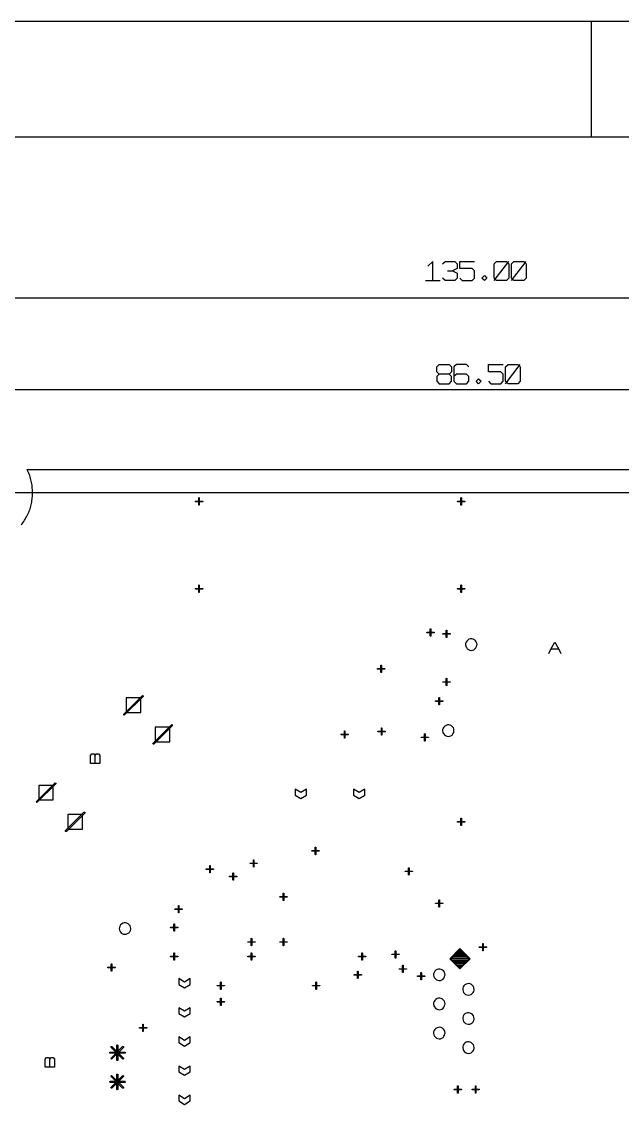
# Model space of a CAD drawing. Extents: x -658 to 530, y -320 to 521.
# Drawn here: x 92.8 to 241, y 253.7 to 520.8 of the extents above; entities that cross this region are included whole.
import ezdxf

# ---------------------------------------------------------------- set-up
doc = ezdxf.new("R2010")
doc.units = 0
doc.layers.add('1', color=1, linetype='CONTINUOUS')

msp = doc.modelspace()

# ---------------------------------------------------------------- linework, layer by layer
at = {"layer": '1'}
for p, q in [((530.35, 520.75), (-657.9, 520.75)), ((233.3, 520.75), (233.3, 492.48)), ((503.92, 492.25), (-631.5, 492.25)), ((194.2, 461.62), (193, 460.45)), ((194.2, 456.92), (194.2, 461.62)), ((196.62, 461.05), (197.25, 461.62)), ((197.25, 461.62), (199.67, 461.62)), ((200.27, 459.87), (199.05, 459.27)), ((199.67, 461.62), (200.27, 461.05)), ((200.27, 461.05), (200.27, 459.87)), ((200.87, 459.87), (200.87, 461.62)), ((200.87, 461.62), (204.52, 461.62)), ((203.9, 459.87), (200.87, 459.87)), ((204.52, 459.27), (203.9, 459.87)), ((209.37, 461.05), (209.97, 461.62)), ((209.37, 456.92), (213, 461.62)), ((209.37, 457.5), (209.37, 461.05)), ((209.97, 461.62), (212.4, 461.62)), ((212.4, 461.62), (213, 461.05)), ((213, 461.05), (213, 457.5)), ((213.6, 461.05), (214.22, 461.62)), ((213.6, 456.92), (217.25, 461.62)), ((213.6, 457.5), (213.6, 461.05)), ((214.22, 461.62), (216.65, 461.62)), ((216.65, 461.62), (217.25, 461.05)), ((217.25, 461.05), (217.25, 457.5)), ((192.4, 456.92), (196.02, 456.92)), ((197.25, 456.92), (196.62, 457.5)), ((199.67, 456.92), (197.25, 456.92)), ((197.85, 459.27), (199.05, 459.27)), ((199.05, 459.27), (200.27, 458.7)), ((200.27, 457.5), (199.67, 456.92)), ((200.27, 458.7), (200.27, 457.5)), ((200.87, 457.5), (201.47, 456.92)), ((201.47, 456.92), (203.9, 456.92)), ((203.9, 456.92), (204.52, 457.5)), ((204.52, 457.5), (204.52, 459.27)), ((206.32, 457.5), (206.95, 458.1)), ((206.95, 456.92), (206.32, 457.5)), ((206.95, 458.1), (207.55, 457.5)), ((207.55, 457.5), (206.95, 456.92)), ((209.97, 456.92), (209.37, 457.5)), ((212.4, 456.92), (209.97, 456.92)), ((213, 457.5), (212.4, 456.92)), ((214.22, 456.92), (213.6, 457.5)), ((216.65, 456.92), (214.22, 456.92)), ((217.25, 457.5), (216.65, 456.92)), ((14.15, 452.67), (396.1, 452.67)), ((195.22, 435.57), (195.82, 436.17)), ((195.22, 434.4), (195.22, 435.57)), ((195.82, 436.17), (198.25, 436.17)), ((198.25, 436.17), (198.85, 435.57)), ((198.85, 435.57), (198.85, 434.4)), ((200.07, 436.17), (199.45, 435.57)), ((199.45, 435.57), (199.45, 432.05)), ((202.5, 436.17), (200.07, 436.17)), ((203.1, 435.57), (202.5, 436.17)), ((207.95, 434.4), (207.95, 436.17)), ((207.95, 436.17), (211.57, 436.17)), ((212.2, 435.57), (212.8, 436.17)), ((212.2, 431.45), (215.82, 436.17)), ((212.2, 432.05), (212.2, 435.57)), ((212.8, 436.17), (215.22, 436.17)), ((215.22, 436.17), (215.82, 435.57)), ((215.82, 435.57), (215.82, 432.05)), ((195.82, 433.82), (195.22, 434.4)), ((195.82, 433.82), (195.22, 433.22)), ((195.22, 433.22), (195.22, 432.05)), ((198.25, 433.82), (195.82, 433.82)), ((198.85, 434.4), (198.25, 433.82)), ((198.85, 433.22), (198.25, 433.82)), ((198.85, 432.05), (198.85, 433.22)), ((200.07, 433.82), (199.45, 433.22)), ((202.5, 433.82), (200.07, 433.82)), ((203.1, 433.22), (202.5, 433.82)), ((203.1, 432.05), (203.1, 433.22)), ((204.92, 432.05), (205.52, 432.65)), ((205.52, 432.65), (206.12, 432.05)), ((210.97, 434.4), (207.95, 434.4)), ((211.57, 433.82), (210.97, 434.4)), ((211.57, 432.05), (211.57, 433.82)), ((82.75, 430.05), (327.47, 430.05)), ((195.22, 432.05), (195.82, 431.45)), ((195.82, 431.45), (198.25, 431.45)), ((198.25, 431.45), (198.85, 432.05)), ((199.45, 432.05), (200.07, 431.45)), ((200.07, 431.45), (202.5, 431.45)), ((202.5, 431.45), (203.1, 432.05)), ((205.52, 431.45), (204.92, 432.05)), ((206.12, 432.05), (205.52, 431.45)), ((207.95, 432.05), (208.55, 431.45)), ((208.55, 431.45), (210.97, 431.45)), ((210.97, 431.45), (211.57, 432.05)), ((212.8, 431.45), (212.2, 432.05)), ((215.22, 431.45), (212.8, 431.45)), ((215.82, 432.05), (215.22, 431.45)), ((94.25, 410.05), (94.15, 410.25)), ((94.15, 410.25), (316.07, 410.25)), ((94.4, 409.75), (94.25, 410.05)), ((94.52, 409.42), (94.4, 409.75)), ((94.65, 409.1), (94.52, 409.42)), ((94.77, 408.77), (94.65, 409.1)), ((94.87, 408.45), (94.77, 408.77)), ((95, 408.1), (94.87, 408.45)), ((95.07, 407.77), (95, 408.1)), ((95.17, 407.42), (95.07, 407.77)), ((95.22, 407.1), (95.17, 407.42)), ((95.3, 406.75), (95.22, 407.1)), ((95.35, 406.4), (95.3, 406.75)), ((95.4, 406.07), (95.35, 406.4)), ((95.42, 405.72), (95.4, 406.07)), ((324.65, 404.57), (36.77, 404.57)), ((95.37, 402.95), (95.42, 403.27)), ((95.45, 405.37), (95.42, 405.72)), ((95.42, 403.27), (95.45, 403.62)), ((95.47, 405.02), (95.45, 405.37)), ((95.45, 403.62), (95.47, 403.97)), ((95.47, 404.67), (95.47, 405.02)), ((95.47, 404.32), (95.47, 404.67)), ((95.47, 403.97), (95.47, 404.32)), ((136.48, 403.28), (136.5, 403.33)), ((136.48, 401.58), (136.48, 403.28)), ((136.5, 403.33), (136.55, 403.35)), ((136.55, 403.35), (136.6, 403.33)), ((136.6, 403.33), (136.6, 403.28)), ((136.6, 403.28), (136.6, 401.58)), ((201.15, 403.28), (201.18, 403.33)), ((201.15, 401.58), (201.15, 403.28)), ((201.18, 403.33), (201.23, 403.35)), ((201.23, 403.35), (201.28, 403.33)), ((201.28, 403.33), (201.28, 403.28)), ((201.28, 403.28), (201.28, 401.58)), ((94.85, 400.57), (94.95, 400.9)), ((94.95, 400.9), (95.05, 401.22)), ((95.05, 401.22), (95.12, 401.57)), ((95.12, 401.57), (95.2, 401.9)), ((95.2, 401.9), (95.27, 402.25)), ((95.27, 402.25), (95.32, 402.6)), ((95.32, 402.6), (95.37, 402.95)), ((135.63, 402.43), (135.65, 402.48)), ((135.65, 402.38), (135.63, 402.43)), ((135.65, 402.48), (135.7, 402.5)), ((135.7, 402.35), (135.65, 402.38)), ((135.7, 402.5), (137.4, 402.5)), ((137.4, 402.35), (135.7, 402.35)), ((136.5, 401.53), (136.48, 401.58)), ((136.55, 401.5), (136.5, 401.53)), ((136.6, 401.53), (136.55, 401.5)), ((136.6, 401.58), (136.6, 401.53)), ((137.4, 402.5), (137.45, 402.48)), ((137.45, 402.38), (137.4, 402.35)), ((137.45, 402.48), (137.45, 402.43)), ((137.45, 402.43), (137.45, 402.38)), ((200.3, 402.43), (200.33, 402.48)), ((200.33, 402.38), (200.3, 402.43)), ((200.33, 402.48), (200.38, 402.5)), ((200.38, 402.35), (200.33, 402.38)), ((200.38, 402.5), (202.08, 402.5)), ((202.08, 402.35), (200.38, 402.35)), ((201.18, 401.53), (201.15, 401.58)), ((201.23, 401.5), (201.18, 401.53)), ((201.28, 401.53), (201.23, 401.5)), ((201.28, 401.58), (201.28, 401.53)), ((202.08, 402.5), (202.13, 402.48)), ((202.13, 402.38), (202.08, 402.35)), ((202.13, 402.48), (202.13, 402.43)), ((202.13, 402.43), (202.13, 402.38)), ((93.5, 397.75), (93.67, 398.05)), ((93.67, 398.05), (93.85, 398.35)), ((93.85, 398.35), (94.02, 398.65)), ((94.02, 398.65), (94.17, 398.95)), ((94.17, 398.95), (94.32, 399.27)), ((94.32, 399.27), (94.47, 399.6)), ((94.47, 399.6), (94.6, 399.92)), ((94.6, 399.92), (94.72, 400.25)), ((94.72, 400.25), (94.85, 400.57)), ((92.67, 396.62), (92.9, 396.9)), ((92.9, 396.9), (93.1, 397.17)), ((93.1, 397.17), (93.3, 397.45)), ((93.3, 397.45), (93.5, 397.75)), ((135.63, 380.88), (135.65, 380.93)), ((135.65, 380.83), (135.63, 380.88)), ((135.65, 380.93), (135.7, 380.95)), ((135.7, 380.8), (135.65, 380.83)), ((135.7, 380.95), (137.4, 380.95)), ((137.4, 380.8), (135.7, 380.8)), ((136.48, 381.73), (136.5, 381.78)), ((136.48, 380.03), (136.48, 381.73)), ((136.5, 379.98), (136.48, 380.03)), ((136.5, 381.78), (136.55, 381.8)), ((136.55, 379.95), (136.5, 379.98)), ((136.55, 381.8), (136.6, 381.78)), ((136.6, 379.98), (136.55, 379.95)), ((136.6, 381.78), (136.6, 381.73)), ((136.6, 381.73), (136.6, 380.03)), ((136.6, 380.03), (136.6, 379.98)), ((137.4, 380.95), (137.45, 380.93)), ((137.45, 380.83), (137.4, 380.8)), ((137.45, 380.93), (137.45, 380.88)), ((137.45, 380.88), (137.45, 380.83)), ((200.3, 380.88), (200.33, 380.93)), ((200.33, 380.83), (200.3, 380.88)), ((200.33, 380.93), (200.38, 380.95)), ((200.38, 380.8), (200.33, 380.83)), ((200.38, 380.95), (202.08, 380.95)), ((202.08, 380.8), (200.38, 380.8)), ((201.15, 381.73), (201.18, 381.78)), ((201.15, 380.03), (201.15, 381.73)), ((201.18, 379.98), (201.15, 380.03)), ((201.18, 381.78), (201.23, 381.8)), ((201.23, 379.95), (201.18, 379.98)), ((201.23, 381.8), (201.28, 381.78)), ((201.28, 379.98), (201.23, 379.95)), ((201.28, 381.78), (201.28, 381.73)), ((201.28, 381.73), (201.28, 380.03)), ((201.28, 380.03), (201.28, 379.98)), ((202.08, 380.95), (202.13, 380.93)), ((202.13, 380.83), (202.08, 380.8)), ((202.13, 380.93), (202.13, 380.88)), ((202.13, 380.88), (202.13, 380.83)), ((192.75, 370.1), (192.78, 370.15)), ((192.78, 370.05), (192.75, 370.1)), ((192.78, 370.15), (192.83, 370.17)), ((192.83, 370.02), (192.78, 370.05)), ((192.83, 370.17), (194.53, 370.17)), ((194.53, 370.02), (192.83, 370.02)), ((193.6, 370.95), (193.63, 371)), ((193.6, 369.25), (193.6, 370.95)), ((193.63, 369.2), (193.6, 369.25)), ((193.63, 371), (193.68, 371)), ((193.68, 369.17), (193.63, 369.2)), ((193.68, 371), (193.73, 371)), ((193.73, 369.2), (193.68, 369.17)), ((193.73, 371), (193.75, 370.95)), ((193.75, 369.25), (193.73, 369.2)), ((193.75, 370.95), (193.75, 369.25)), ((194.53, 370.17), (194.58, 370.15)), ((194.58, 370.05), (194.53, 370.02)), ((194.58, 370.15), (194.6, 370.1)), ((194.6, 370.1), (194.58, 370.05)), ((196.7, 369.72), (196.73, 369.77)), ((196.73, 369.67), (196.7, 369.72)), ((196.73, 369.77), (196.78, 369.8)), ((196.78, 369.67), (196.73, 369.67)), ((196.78, 369.8), (198.48, 369.8)), ((198.48, 369.67), (196.78, 369.67)), ((197.55, 370.57), (197.58, 370.62)), ((197.55, 368.87), (197.55, 370.57)), ((197.58, 368.82), (197.55, 368.87)), ((197.58, 370.62), (197.63, 370.65)), ((197.63, 368.82), (197.58, 368.82)), ((197.63, 370.65), (197.68, 370.62)), ((197.68, 368.82), (197.63, 368.82)), ((197.68, 370.62), (197.7, 370.57)), ((197.7, 368.87), (197.68, 368.82)), ((197.7, 370.57), (197.7, 368.87)), ((198.48, 369.8), (198.53, 369.77)), ((198.53, 369.67), (198.48, 369.67)), ((198.53, 369.77), (198.55, 369.72)), ((198.55, 369.72), (198.53, 369.67)), ((202.33, 367.35), (202.3, 367)), ((202.3, 367), (202.35, 366.65)), ((202.43, 367.68), (202.33, 367.35)), ((202.35, 366.65), (202.5, 366.35)), ((202.6, 367.98), (202.43, 367.68)), ((202.5, 366.35), (202.73, 366.08)), ((202.85, 368.23), (202.6, 367.98)), ((202.73, 366.08), (203, 365.88)), ((203.15, 368.4), (202.85, 368.23)), ((203, 365.88), (203.33, 365.73)), ((203.48, 368.5), (203.15, 368.4)), ((203.83, 368.5), (203.48, 368.5)), ((204.18, 368.43), (203.83, 368.5)), ((204.48, 368.28), (204.18, 368.43)), ((204.35, 365.83), (204.63, 366.03)), ((204.75, 368.05), (204.48, 368.28)), ((204.63, 366.03), (204.88, 366.28)), ((204.95, 367.78), (204.75, 368.05)), ((204.88, 366.28), (205.03, 366.6)), ((205.08, 367.45), (204.95, 367.78)), ((205.03, 366.6), (205.1, 366.93)), ((205.13, 367.1), (205.08, 367.45)), ((205.1, 366.93), (205.13, 367.1)), ((222.88, 364.9), (223.35, 365.95)), ((223.35, 365.95), (224.33, 367.73)), ((225.3, 365.95), (223.35, 365.95)), ((224.33, 367.73), (225.3, 365.95)), ((225.3, 365.95), (225.78, 364.9)), ((203.33, 365.73), (203.68, 365.68)), ((203.68, 365.68), (204.03, 365.73)), ((204.03, 365.73), (204.35, 365.83)), ((180.53, 361.1), (180.55, 361.15)), ((180.55, 361.05), (180.53, 361.1)), ((180.55, 361.15), (180.6, 361.17)), ((180.6, 361.05), (180.55, 361.05)), ((180.6, 361.17), (182.3, 361.17)), ((182.3, 361.05), (180.6, 361.05)), ((181.38, 361.95), (181.4, 362)), ((181.38, 360.25), (181.38, 361.95)), ((181.4, 362), (181.45, 362.02)), ((181.45, 362.02), (181.5, 362)), ((181.5, 362), (181.53, 361.95)), ((181.53, 361.95), (181.53, 360.25)), ((182.3, 361.17), (182.35, 361.15)), ((182.35, 361.05), (182.3, 361.05)), ((182.35, 361.15), (182.38, 361.1)), ((182.38, 361.1), (182.35, 361.05)), ((181.4, 360.2), (181.38, 360.25)), ((181.45, 360.2), (181.4, 360.2)), ((181.5, 360.2), (181.45, 360.2)), ((181.53, 360.25), (181.5, 360.2)), ((196.7, 357.87), (196.73, 357.92)), ((196.73, 357.82), (196.7, 357.87)), ((196.73, 357.92), (196.78, 357.95)), ((196.78, 357.95), (198.48, 357.95)), ((197.55, 358.72), (197.58, 358.77)), ((197.55, 357.02), (197.55, 358.72)), ((197.58, 358.77), (197.63, 358.8)), ((197.63, 358.8), (197.68, 358.77)), ((197.68, 358.77), (197.7, 358.72)), ((197.7, 358.72), (197.7, 357.02)), ((198.48, 357.95), (198.53, 357.92)), ((198.53, 357.92), (198.55, 357.87)), ((198.55, 357.87), (198.53, 357.82)), ((196.78, 357.8), (196.73, 357.82)), ((198.48, 357.8), (196.78, 357.8)), ((197.58, 356.97), (197.55, 357.02)), ((197.63, 356.95), (197.58, 356.97)), ((197.68, 356.97), (197.63, 356.95)), ((197.7, 357.02), (197.68, 356.97)), ((198.53, 357.82), (198.48, 357.8)), ((118, 349.98), (122.53, 354.5)), ((122.73, 354.3), (118.2, 349.78)), ((122.18, 353.93), (118.58, 353.93)), ((118.58, 353.93), (118.58, 350.33)), ((122.18, 350.33), (122.18, 353.93)), ((122.53, 354.5), (122.63, 354.53)), ((122.63, 354.53), (122.73, 354.5)), ((122.73, 354.5), (122.78, 354.4)), ((122.78, 354.4), (122.73, 354.3)), ((194.9, 353.15), (194.93, 353.2)), ((194.93, 353.1), (194.9, 353.15)), ((194.93, 353.2), (194.98, 353.22)), ((194.98, 353.1), (194.93, 353.1)), ((194.98, 353.22), (196.68, 353.22)), ((196.68, 353.1), (194.98, 353.1)), ((195.75, 354), (195.78, 354.05)), ((195.75, 352.3), (195.75, 354)), ((195.78, 354.05), (195.83, 354.07)), ((195.83, 354.07), (195.88, 354.05)), ((195.88, 354.05), (195.9, 354)), ((195.9, 354), (195.9, 352.3)), ((196.68, 353.22), (196.73, 353.2)), ((196.73, 353.1), (196.68, 353.1)), ((196.73, 353.2), (196.75, 353.15)), ((196.75, 353.15), (196.73, 353.1)), ((117.98, 349.88), (118, 349.98)), ((118, 349.78), (117.98, 349.88)), ((118.58, 350.33), (122.18, 350.33)), ((195.78, 352.25), (195.75, 352.3)), ((195.83, 352.25), (195.78, 352.25)), ((195.88, 352.25), (195.83, 352.25)), ((195.9, 352.3), (195.88, 352.25)), ((118.1, 349.73), (118, 349.78)), ((118.2, 349.78), (118.1, 349.73)), ((125.2, 342.78), (129.73, 347.3)), ((129.73, 347.3), (129.83, 347.35)), ((129.83, 347.35), (129.93, 347.3)), ((129.93, 347.3), (129.95, 347.2)), ((129.95, 347.2), (129.93, 347.1)), ((197.5, 347.18), (197.2, 347)), ((197.83, 347.28), (197.5, 347.18)), ((198.18, 347.28), (197.83, 347.28)), ((198.53, 347.2), (198.18, 347.28)), ((198.83, 347.05), (198.53, 347.2)), ((129.93, 347.1), (125.4, 342.58)), ((129.35, 346.73), (125.75, 346.73)), ((125.75, 346.73), (125.75, 343.15)), ((129.35, 343.15), (129.35, 346.73)), ((171.55, 344.95), (171.58, 345)), ((171.58, 344.9), (171.55, 344.95)), ((171.58, 345), (171.63, 345)), ((171.63, 344.88), (171.58, 344.9)), ((171.63, 345), (173.33, 345)), ((173.33, 344.88), (171.63, 344.88)), ((172.4, 345.8), (172.43, 345.85)), ((172.4, 344.1), (172.4, 345.8)), ((172.43, 345.85), (172.48, 345.85)), ((172.48, 345.85), (172.53, 345.85)), ((172.53, 345.85), (172.55, 345.8)), ((172.55, 345.8), (172.55, 344.1)), ((173.33, 345), (173.38, 345)), ((173.38, 344.9), (173.33, 344.88)), ((173.38, 345), (173.4, 344.95)), ((173.4, 344.95), (173.38, 344.9)), ((180.68, 345.65), (180.7, 345.7)), ((180.7, 345.6), (180.68, 345.65)), ((180.7, 345.7), (180.75, 345.72)), ((180.75, 345.6), (180.7, 345.6)), ((180.75, 345.72), (182.45, 345.72)), ((182.45, 345.6), (180.75, 345.6)), ((181.53, 346.5), (181.55, 346.55)), ((181.53, 344.8), (181.53, 346.5)), ((181.55, 344.75), (181.53, 344.8)), ((181.55, 346.55), (181.6, 346.57)), ((181.6, 344.75), (181.55, 344.75)), ((181.6, 346.57), (181.65, 346.55)), ((181.65, 344.75), (181.6, 344.75)), ((181.65, 346.55), (181.68, 346.5)), ((181.68, 344.8), (181.65, 344.75)), ((181.68, 346.5), (181.68, 344.8)), ((182.45, 345.72), (182.5, 345.7)), ((182.5, 345.6), (182.45, 345.6)), ((182.5, 345.7), (182.53, 345.65)), ((182.53, 345.65), (182.5, 345.6)), ((192.15, 345.07), (192.18, 345.12)), ((192.15, 343.37), (192.15, 345.07)), ((192.18, 345.12), (192.23, 345.15)), ((192.23, 345.15), (192.28, 345.12)), ((192.28, 345.12), (192.3, 345.07)), ((192.3, 345.07), (192.3, 343.37)), ((196.65, 346.13), (196.63, 345.78)), ((196.63, 345.78), (196.7, 345.45)), ((196.75, 346.48), (196.65, 346.13)), ((196.7, 345.45), (196.85, 345.13)), ((196.95, 346.75), (196.75, 346.48)), ((196.85, 345.13), (197.08, 344.85)), ((197.2, 347), (196.95, 346.75)), ((197.08, 344.85), (197.35, 344.65)), ((197.35, 344.65), (197.68, 344.5)), ((197.68, 344.5), (198, 344.45)), ((198, 344.45), (198.35, 344.5)), ((198.35, 344.5), (198.68, 344.6)), ((198.68, 344.6), (198.98, 344.8)), ((199.1, 346.83), (198.83, 347.05)), ((198.98, 344.8), (199.2, 345.08)), ((199.3, 346.55), (199.1, 346.83)), ((199.2, 345.08), (199.38, 345.38)), ((199.43, 346.23), (199.3, 346.55)), ((199.38, 345.38), (199.45, 345.7)), ((199.45, 345.88), (199.43, 346.23)), ((199.45, 345.7), (199.45, 345.88)), ((125.15, 342.68), (125.2, 342.78)), ((125.2, 342.58), (125.15, 342.68)), ((125.3, 342.53), (125.2, 342.58)), ((125.4, 342.58), (125.3, 342.53)), ((125.75, 343.15), (129.35, 343.15)), ((172.43, 344.05), (172.4, 344.1)), ((172.48, 344.03), (172.43, 344.05)), ((172.53, 344.05), (172.48, 344.03)), ((172.55, 344.1), (172.53, 344.05)), ((191.33, 344.27), (191.38, 344.3)), ((191.33, 344.22), (191.33, 344.27)), ((191.33, 344.17), (191.33, 344.22)), ((191.38, 344.15), (191.33, 344.17)), ((191.38, 344.3), (193.08, 344.3)), ((193.08, 344.15), (191.38, 344.15)), ((192.18, 343.32), (192.15, 343.37)), ((192.23, 343.3), (192.18, 343.32)), ((192.28, 343.32), (192.23, 343.3)), ((192.3, 343.37), (192.28, 343.32)), ((193.08, 344.3), (193.13, 344.27)), ((193.13, 344.17), (193.08, 344.15)), ((193.13, 344.27), (193.15, 344.22)), ((193.15, 344.22), (193.13, 344.17)), ((109.8, 339.78), (110.08, 340.18)), ((109.8, 337.75), (109.8, 339.78)), ((110.08, 340.18), (110.63, 340.18)), ((110.63, 340.18), (110.93, 339.78)), ((110.93, 339.78), (111.2, 340.18)), ((110.93, 337.75), (110.93, 339.78)), ((111.2, 340.18), (111.78, 340.18)), ((111.78, 340.18), (112.05, 339.78)), ((112.05, 339.78), (112.05, 337.75)), ((112.05, 337.75), (109.8, 337.75)), ((96.45, 328.4), (100.98, 332.93)), ((101.18, 332.73), (96.65, 328.2)), ((100.6, 332.38), (97.03, 332.38)), ((97.03, 332.38), (97.03, 328.78)), ((100.6, 328.78), (100.6, 332.38)), ((100.98, 332.93), (101.08, 332.98)), ((101.08, 332.98), (101.18, 332.93)), ((101.18, 332.93), (101.23, 332.83)), ((101.23, 332.83), (101.18, 332.73)), ((161.7, 330.58), (160.28, 331.43)), ((160.28, 331.43), (160.28, 330)), ((163.1, 331.43), (161.7, 330.58)), ((163.1, 330), (163.1, 331.43)), ((176.08, 330.58), (174.65, 331.43)), ((174.65, 331.43), (174.65, 330)), ((177.48, 331.43), (176.08, 330.58)), ((177.48, 330), (177.48, 331.43)), ((97.03, 328.78), (100.6, 328.78)), ((160.28, 330), (161.7, 329.15)), ((161.7, 329.15), (163.1, 330)), ((174.65, 330), (176.08, 329.15)), ((176.08, 329.15), (177.48, 330)), ((96.4, 328.3), (96.45, 328.4)), ((96.45, 328.2), (96.4, 328.3)), ((96.55, 328.18), (96.45, 328.2)), ((96.65, 328.2), (96.55, 328.18)), ((103.63, 321.23), (108.15, 325.75)), ((108.35, 325.55), (103.83, 321.03)), ((107.8, 325.18), (104.2, 325.18)), ((104.2, 325.18), (104.2, 321.58)), ((107.8, 321.58), (107.8, 325.18)), ((108.15, 325.75), (108.25, 325.78)), ((108.25, 325.78), (108.35, 325.75)), ((108.35, 325.75), (108.4, 325.65)), ((108.4, 325.65), (108.35, 325.55)), ((200.3, 323.38), (200.33, 323.43)), ((200.33, 323.33), (200.3, 323.38)), ((200.33, 323.43), (200.38, 323.45)), ((200.38, 323.3), (200.33, 323.33)), ((200.38, 323.45), (202.08, 323.45)), ((202.08, 323.3), (200.38, 323.3)), ((201.15, 324.23), (201.18, 324.28)), ((201.15, 322.53), (201.15, 324.23)), ((201.18, 324.28), (201.23, 324.3)), ((201.23, 324.3), (201.28, 324.28)), ((201.28, 324.28), (201.28, 324.23)), ((201.28, 324.23), (201.28, 322.53)), ((202.08, 323.45), (202.13, 323.43)), ((202.13, 323.33), (202.08, 323.3)), ((202.13, 323.43), (202.13, 323.38)), ((202.13, 323.38), (202.13, 323.33)), ((103.6, 321.13), (103.63, 321.23)), ((103.63, 321.03), (103.6, 321.13)), ((103.73, 320.98), (103.63, 321.03)), ((103.83, 321.03), (103.73, 320.98)), ((104.2, 321.58), (107.8, 321.58)), ((201.18, 322.48), (201.15, 322.53)), ((201.23, 322.45), (201.18, 322.48)), ((201.28, 322.48), (201.23, 322.45)), ((201.28, 322.53), (201.28, 322.48)), ((164.38, 316.25), (164.43, 316.28)), ((164.38, 316.2), (164.38, 316.25)), ((164.38, 316.15), (164.38, 316.2)), ((164.43, 316.13), (164.38, 316.15)), ((164.43, 316.28), (166.13, 316.28)), ((166.13, 316.13), (164.43, 316.13)), ((165.23, 317.1), (165.28, 317.13)), ((165.23, 317.05), (165.23, 317.1)), ((165.23, 315.35), (165.23, 317.05)), ((165.23, 315.3), (165.23, 315.35)), ((165.28, 315.28), (165.23, 315.3)), ((165.28, 317.13), (165.33, 317.1)), ((165.33, 315.3), (165.28, 315.28)), ((165.33, 317.1), (165.35, 317.05)), ((165.35, 315.35), (165.33, 315.3)), ((165.35, 317.05), (165.35, 315.35)), ((166.13, 316.28), (166.18, 316.25)), ((166.18, 316.15), (166.13, 316.13)), ((166.18, 316.25), (166.2, 316.2)), ((166.2, 316.2), (166.18, 316.15)), ((139.18, 312.6), (139.23, 312.63)), ((139.18, 312.55), (139.18, 312.6)), ((139.18, 310.85), (139.18, 312.55)), ((139.23, 312.63), (139.28, 312.6)), ((139.28, 312.6), (139.3, 312.55)), ((139.3, 312.55), (139.3, 310.85)), ((149.1, 313.15), (149.13, 313.2)), ((149.13, 313.1), (149.1, 313.15)), ((149.13, 313.2), (149.18, 313.2)), ((149.18, 313.08), (149.13, 313.1)), ((149.18, 313.2), (150.85, 313.2)), ((150.85, 313.08), (149.18, 313.08)), ((149.95, 314), (149.98, 314.05)), ((149.95, 312.3), (149.95, 314)), ((149.98, 314.05), (150.03, 314.05)), ((150.03, 314.05), (150.08, 314.05)), ((150.08, 314.05), (150.08, 314)), ((150.08, 314), (150.08, 312.3)), ((150.85, 313.2), (150.9, 313.2)), ((150.9, 313.1), (150.85, 313.08)), ((150.9, 313.2), (150.93, 313.15)), ((150.93, 313.15), (150.9, 313.1)), ((138.33, 311.75), (138.38, 311.78)), ((138.33, 311.7), (138.33, 311.75)), ((138.33, 311.65), (138.33, 311.7)), ((138.38, 311.63), (138.33, 311.65)), ((138.38, 311.78), (140.08, 311.78)), ((140.08, 311.63), (138.38, 311.63)), ((139.18, 310.8), (139.18, 310.85)), ((139.23, 310.78), (139.18, 310.8)), ((139.28, 310.8), (139.23, 310.78)), ((139.3, 310.85), (139.28, 310.8)), ((140.08, 311.78), (140.13, 311.75)), ((140.13, 311.65), (140.08, 311.63)), ((140.13, 311.75), (140.15, 311.7)), ((140.15, 311.7), (140.13, 311.65)), ((144.08, 309.95), (144.13, 309.98)), ((144.08, 309.9), (144.08, 309.95)), ((144.08, 309.85), (144.08, 309.9)), ((144.13, 309.83), (144.08, 309.85)), ((144.13, 309.98), (145.83, 309.98)), ((145.83, 309.83), (144.13, 309.83)), ((144.9, 310.75), (144.93, 310.8)), ((144.9, 309.05), (144.9, 310.75)), ((144.93, 310.8), (144.98, 310.83)), ((144.98, 310.83), (145.03, 310.8)), ((145.03, 310.8), (145.05, 310.75)), ((145.05, 310.75), (145.05, 309.05)), ((145.83, 309.98), (145.88, 309.95)), ((145.88, 309.85), (145.83, 309.83)), ((145.88, 309.95), (145.9, 309.9)), ((145.9, 309.9), (145.88, 309.85)), ((149.98, 312.25), (149.95, 312.3)), ((150.03, 312.23), (149.98, 312.25)), ((150.08, 312.25), (150.03, 312.23)), ((150.08, 312.3), (150.08, 312.25)), ((187.38, 311.17), (187.4, 311.22)), ((187.4, 311.12), (187.38, 311.17)), ((187.4, 311.22), (187.45, 311.22)), ((187.45, 311.1), (187.4, 311.12)), ((187.45, 311.22), (189.15, 311.22)), ((189.15, 311.1), (187.45, 311.1)), ((188.23, 312.02), (188.25, 312.07)), ((188.23, 310.32), (188.23, 312.02)), ((188.25, 310.27), (188.23, 310.32)), ((188.25, 312.07), (188.3, 312.07)), ((188.3, 310.25), (188.25, 310.27)), ((188.3, 312.07), (188.35, 312.07)), ((188.35, 310.27), (188.3, 310.25)), ((188.35, 312.07), (188.38, 312.02)), ((188.38, 310.32), (188.35, 310.27)), ((188.38, 312.02), (188.38, 310.32)), ((189.15, 311.22), (189.2, 311.22)), ((189.2, 311.12), (189.15, 311.1)), ((189.2, 311.22), (189.23, 311.17)), ((189.23, 311.17), (189.2, 311.12)), ((144.93, 309), (144.9, 309.05)), ((144.98, 309), (144.93, 309)), ((145.03, 309), (144.98, 309)), ((145.05, 309.05), (145.03, 309)), ((156.45, 304.87), (156.48, 304.92)), ((156.48, 304.82), (156.45, 304.87)), ((156.48, 304.92), (156.53, 304.95)), ((156.53, 304.8), (156.48, 304.82)), ((156.53, 304.95), (158.23, 304.95)), ((158.23, 304.8), (156.53, 304.8)), ((157.3, 305.72), (157.33, 305.77)), ((157.3, 304.02), (157.3, 305.72)), ((157.33, 305.77), (157.38, 305.8)), ((157.38, 305.8), (157.43, 305.77)), ((157.43, 305.77), (157.45, 305.72)), ((157.45, 305.72), (157.45, 304.02)), ((158.23, 304.95), (158.28, 304.92)), ((158.28, 304.82), (158.23, 304.8)), ((158.28, 304.92), (158.3, 304.87)), ((158.3, 304.87), (158.28, 304.82)), ((130.6, 301.88), (130.65, 301.9)), ((130.6, 301.83), (130.6, 301.88)), ((130.6, 301.78), (130.6, 301.83)), ((130.65, 301.75), (130.6, 301.78)), ((130.65, 301.9), (132.35, 301.9)), ((131.45, 302.73), (131.5, 302.75)), ((131.45, 302.68), (131.45, 302.73)), ((131.45, 300.98), (131.45, 302.68)), ((131.5, 302.75), (131.55, 302.73)), ((131.55, 302.73), (131.58, 302.68)), ((131.58, 302.68), (131.58, 300.98)), ((132.35, 301.9), (132.4, 301.88)), ((132.4, 301.78), (132.35, 301.75)), ((132.4, 301.88), (132.43, 301.83)), ((132.43, 301.83), (132.4, 301.78)), ((157.33, 303.97), (157.3, 304.02)), ((157.38, 303.95), (157.33, 303.97)), ((157.43, 303.97), (157.38, 303.95)), ((157.45, 304.02), (157.43, 303.97)), ((194.9, 303.25), (194.93, 303.3)), ((194.93, 303.2), (194.9, 303.25)), ((194.93, 303.3), (194.98, 303.33)), ((194.98, 303.2), (194.93, 303.2)), ((194.98, 303.33), (196.68, 303.33)), ((196.68, 303.2), (194.98, 303.2)), ((195.75, 304.1), (195.78, 304.15)), ((195.75, 302.4), (195.75, 304.1)), ((195.78, 302.35), (195.75, 302.4)), ((195.78, 304.15), (195.83, 304.18)), ((195.83, 302.35), (195.78, 302.35)), ((195.83, 304.18), (195.88, 304.15)), ((195.88, 302.35), (195.83, 302.35)), ((195.88, 304.15), (195.9, 304.1)), ((195.9, 302.4), (195.88, 302.35)), ((195.9, 304.1), (195.9, 302.4)), ((196.68, 303.33), (196.73, 303.3)), ((196.73, 303.2), (196.68, 303.2)), ((196.73, 303.3), (196.75, 303.25)), ((196.75, 303.25), (196.73, 303.2)), ((132.35, 301.75), (130.65, 301.75)), ((131.45, 300.93), (131.45, 300.98)), ((131.5, 300.9), (131.45, 300.93)), ((131.55, 300.93), (131.5, 300.9)), ((131.58, 300.98), (131.55, 300.93)), ((116.9, 297.3), (116.88, 296.98)), ((116.88, 296.98), (116.95, 296.63)), ((117, 297.65), (116.9, 297.3)), ((116.95, 296.63), (117.1, 296.3)), ((117.18, 297.95), (117, 297.65)), ((117.43, 298.18), (117.18, 297.95)), ((117.73, 298.35), (117.43, 298.18)), ((118.08, 298.45), (117.73, 298.35)), ((118.43, 298.48), (118.08, 298.45)), ((118.75, 298.4), (118.43, 298.48)), ((119.08, 298.23), (118.75, 298.4)), ((119.33, 298), (119.08, 298.23)), ((119.53, 297.73), (119.33, 298)), ((119.45, 296.25), (119.6, 296.55)), ((119.65, 297.4), (119.53, 297.73)), ((119.6, 296.55), (119.7, 296.9)), ((119.7, 297.05), (119.65, 297.4)), ((119.7, 296.9), (119.7, 297.05)), ((129.5, 297.33), (129.53, 297.38)), ((129.53, 297.28), (129.5, 297.33)), ((129.53, 297.38), (129.58, 297.4)), ((129.58, 297.25), (129.53, 297.28)), ((129.58, 297.4), (131.28, 297.4)), ((131.28, 297.25), (129.58, 297.25)), ((130.35, 298.18), (130.38, 298.23)), ((130.35, 296.48), (130.35, 298.18)), ((130.38, 296.43), (130.35, 296.48)), ((130.38, 298.23), (130.43, 298.25)), ((130.43, 296.4), (130.38, 296.43)), ((130.43, 298.25), (130.48, 298.23)), ((130.48, 296.43), (130.43, 296.4)), ((130.48, 298.23), (130.5, 298.18)), ((130.5, 296.48), (130.48, 296.43)), ((130.5, 298.18), (130.5, 296.48)), ((131.28, 297.4), (131.33, 297.38)), ((131.33, 297.28), (131.28, 297.25)), ((131.33, 297.38), (131.35, 297.33)), ((131.35, 297.33), (131.33, 297.28)), ((117.1, 296.3), (117.3, 296.03)), ((117.3, 296.03), (117.58, 295.83)), ((117.58, 295.83), (117.9, 295.7)), ((117.9, 295.7), (118.25, 295.65)), ((118.25, 295.65), (118.6, 295.68)), ((118.6, 295.68), (118.93, 295.8)), ((118.93, 295.8), (119.23, 295.98)), ((119.23, 295.98), (119.45, 296.25)), ((148.55, 293.75), (148.58, 293.8)), ((148.58, 293.8), (148.63, 293.8)), ((148.63, 293.8), (150.33, 293.8)), ((149.4, 294.58), (149.43, 294.63)), ((149.4, 292.9), (149.4, 294.58)), ((149.43, 294.63), (149.48, 294.65)), ((149.48, 294.65), (149.53, 294.63)), ((149.53, 294.63), (149.55, 294.58)), ((149.55, 294.58), (149.55, 292.9)), ((150.33, 293.8), (150.38, 293.8)), ((150.38, 293.8), (150.4, 293.75)), ((156.45, 293.75), (156.48, 293.8)), ((156.48, 293.8), (156.53, 293.8)), ((156.53, 293.8), (158.23, 293.8)), ((157.3, 294.58), (157.33, 294.63)), ((157.3, 292.9), (157.3, 294.58)), ((157.33, 294.63), (157.38, 294.65)), ((157.38, 294.65), (157.43, 294.63)), ((157.43, 294.63), (157.45, 294.58)), ((157.45, 294.58), (157.45, 292.9)), ((158.23, 293.8), (158.28, 293.8)), ((158.28, 293.8), (158.3, 293.75)), ((148.58, 293.7), (148.55, 293.75)), ((148.63, 293.68), (148.58, 293.7)), ((150.33, 293.68), (148.63, 293.68)), ((149.43, 292.85), (149.4, 292.9)), ((149.48, 292.83), (149.43, 292.85)), ((149.53, 292.85), (149.48, 292.83)), ((149.55, 292.9), (149.53, 292.85)), ((150.38, 293.7), (150.33, 293.68)), ((150.4, 293.75), (150.38, 293.7)), ((156.48, 293.7), (156.45, 293.75)), ((156.53, 293.68), (156.48, 293.7)), ((158.23, 293.68), (156.53, 293.68)), ((157.33, 292.85), (157.3, 292.9)), ((157.38, 292.83), (157.33, 292.85)), ((157.43, 292.85), (157.38, 292.83)), ((157.45, 292.9), (157.43, 292.85)), ((158.28, 293.7), (158.23, 293.68)), ((158.3, 293.75), (158.28, 293.7)), ((184.98, 291.52), (185, 291.57)), ((184.98, 289.82), (184.98, 291.52)), ((185, 291.57), (185.05, 291.6)), ((185.05, 291.6), (185.1, 291.57)), ((185.1, 291.57), (185.13, 291.52)), ((185.13, 291.52), (185.13, 289.82)), ((198.4, 289.63), (200.93, 292.13)), ((198.6, 289.63), (200.93, 291.93)), ((201.6, 291.25), (200.25, 291.25)), ((200.53, 291.55), (201.3, 291.55)), ((201.03, 291.83), (200.83, 291.83)), ((200.93, 292.13), (203.43, 289.63)), ((200.93, 291.93), (203.23, 289.63)), ((205.68, 292.48), (205.7, 292.53)), ((205.7, 292.43), (205.68, 292.48)), ((205.7, 292.53), (205.75, 292.55)), ((205.75, 292.4), (205.7, 292.43)), ((205.75, 292.55), (207.45, 292.55)), ((207.45, 292.4), (205.75, 292.4)), ((206.53, 293.33), (206.55, 293.38)), ((206.53, 291.63), (206.53, 293.33)), ((206.55, 291.58), (206.53, 291.63)), ((206.55, 293.38), (206.6, 293.4)), ((206.6, 291.55), (206.55, 291.58)), ((206.6, 293.4), (206.65, 293.38)), ((206.65, 291.58), (206.6, 291.55)), ((206.65, 293.38), (206.68, 293.33)), ((206.68, 291.63), (206.65, 291.58)), ((206.68, 293.33), (206.68, 291.63)), ((207.45, 292.55), (207.5, 292.53)), ((207.5, 292.43), (207.45, 292.4)), ((207.5, 292.53), (207.53, 292.48)), ((207.53, 292.48), (207.5, 292.43)), ((129.5, 290.15), (129.53, 290.2)), ((129.53, 290.1), (129.5, 290.15)), ((129.53, 290.2), (129.58, 290.23)), ((129.58, 290.08), (129.53, 290.1)), ((129.58, 290.23), (131.28, 290.23)), ((131.28, 290.08), (129.58, 290.08)), ((130.35, 291), (130.38, 291.05)), ((130.35, 289.3), (130.35, 291)), ((130.38, 289.25), (130.35, 289.3)), ((130.38, 291.05), (130.43, 291.08)), ((130.43, 289.23), (130.38, 289.25)), ((130.43, 291.08), (130.48, 291.05)), ((130.48, 289.25), (130.43, 289.23)), ((130.48, 291.05), (130.5, 291)), ((130.5, 289.3), (130.48, 289.25)), ((130.5, 291), (130.5, 289.3)), ((131.28, 290.23), (131.33, 290.2)), ((131.33, 290.1), (131.28, 290.08)), ((131.33, 290.2), (131.35, 290.15)), ((131.35, 290.15), (131.33, 290.1)), ((148.55, 290.15), (148.58, 290.2)), ((148.58, 290.1), (148.55, 290.15)), ((148.58, 290.2), (148.63, 290.23)), ((148.63, 290.08), (148.58, 290.1)), ((148.63, 290.23), (150.33, 290.23)), ((150.33, 290.08), (148.63, 290.08)), ((149.4, 291), (149.43, 291.05)), ((149.4, 289.3), (149.4, 291)), ((149.43, 289.25), (149.4, 289.3)), ((149.43, 291.05), (149.48, 291.08)), ((149.48, 289.23), (149.43, 289.25)), ((149.48, 291.08), (149.53, 291.05)), ((149.53, 289.25), (149.48, 289.23)), ((149.53, 291.05), (149.55, 291)), ((149.55, 289.3), (149.53, 289.25)), ((149.55, 291), (149.55, 289.3)), ((150.33, 290.23), (150.38, 290.2)), ((150.38, 290.1), (150.33, 290.08)), ((150.38, 290.2), (150.4, 290.15)), ((150.4, 290.15), (150.38, 290.1)), ((175.88, 290.2), (175.93, 290.23)), ((175.88, 290.15), (175.88, 290.2)), ((175.88, 290.1), (175.88, 290.15)), ((175.93, 290.08), (175.88, 290.1)), ((175.93, 290.23), (177.63, 290.23)), ((177.63, 290.08), (175.93, 290.08)), ((176.7, 291), (176.73, 291.05)), ((176.7, 289.3), (176.7, 291)), ((176.73, 289.25), (176.7, 289.3)), ((176.73, 291.05), (176.78, 291.08)), ((176.78, 289.23), (176.73, 289.25)), ((176.78, 291.08), (176.83, 291.05)), ((176.83, 289.25), (176.78, 289.23)), ((176.83, 291.05), (176.85, 291)), ((176.85, 289.3), (176.83, 289.25)), ((176.85, 291), (176.85, 289.3)), ((177.63, 290.23), (177.68, 290.2)), ((177.68, 290.1), (177.63, 290.08)), ((177.68, 290.2), (177.7, 290.15)), ((177.7, 290.15), (177.68, 290.1)), ((184.13, 290.67), (184.15, 290.72)), ((184.15, 290.62), (184.13, 290.67)), ((184.15, 290.72), (184.2, 290.75)), ((184.2, 290.62), (184.15, 290.62)), ((184.2, 290.75), (185.9, 290.75)), ((185.9, 290.62), (184.2, 290.62)), ((185, 289.77), (184.98, 289.82)), ((185.05, 289.77), (185, 289.77)), ((185.1, 289.77), (185.05, 289.77)), ((185.13, 289.82), (185.1, 289.77)), ((185.9, 290.75), (185.95, 290.72)), ((185.95, 290.62), (185.9, 290.62)), ((185.95, 290.72), (185.98, 290.67)), ((185.98, 290.67), (185.95, 290.62)), ((200.93, 287.1), (198.4, 289.63)), ((200.93, 287.3), (198.6, 289.63)), ((203.18, 289.58), (198.65, 289.58)), ((198.83, 289.85), (203, 289.85)), ((198.95, 289.28), (202.9, 289.28)), ((202.73, 290.13), (199.13, 290.13)), ((202.63, 289), (199.23, 289)), ((199.4, 290.4), (202.43, 290.4)), ((199.5, 288.73), (202.33, 288.73)), ((202.15, 290.7), (199.68, 290.7)), ((202.05, 288.43), (199.78, 288.43)), ((199.98, 290.98), (201.88, 290.98)), ((203.23, 289.63), (200.93, 287.3)), ((203.43, 289.63), (200.93, 287.1)), ((114.05, 287.45), (114.08, 287.5)), ((114.08, 287.4), (114.05, 287.45)), ((114.08, 287.5), (114.13, 287.53)), ((114.13, 287.38), (114.08, 287.4)), ((114.13, 287.53), (115.83, 287.53)), ((115.83, 287.38), (114.13, 287.38)), ((114.9, 288.3), (114.93, 288.35)), ((114.9, 286.6), (114.9, 288.3)), ((114.93, 286.55), (114.9, 286.6)), ((114.93, 288.35), (114.98, 288.38)), ((114.98, 286.53), (114.93, 286.55)), ((114.98, 288.38), (115.03, 288.35)), ((115.03, 286.55), (114.98, 286.53)), ((115.03, 288.35), (115.05, 288.3)), ((115.05, 286.6), (115.03, 286.55)), ((115.05, 288.3), (115.05, 286.6)), ((115.83, 287.53), (115.88, 287.5)), ((115.88, 287.4), (115.83, 287.38)), ((115.88, 287.5), (115.9, 287.45)), ((115.9, 287.45), (115.88, 287.4)), ((175.63, 286.5), (175.65, 286.55)), ((175.63, 284.8), (175.63, 286.5)), ((175.65, 286.55), (175.7, 286.58)), ((175.7, 286.58), (175.75, 286.55)), ((175.75, 286.55), (175.78, 286.5)), ((175.78, 286.5), (175.78, 284.8)), ((185.93, 287.1), (185.95, 287.15)), ((185.95, 287.05), (185.93, 287.1)), ((185.95, 287.15), (186, 287.15)), ((186, 287.03), (185.95, 287.05)), ((186, 287.15), (187.7, 287.15)), ((187.7, 287.03), (186, 287.03)), ((186.78, 287.95), (186.8, 288)), ((186.78, 286.25), (186.78, 287.95)), ((186.8, 286.2), (186.78, 286.25)), ((186.8, 288), (186.85, 288)), ((186.85, 286.18), (186.8, 286.2)), ((186.85, 288), (186.9, 288)), ((186.9, 286.2), (186.85, 286.18)), ((186.9, 288), (186.93, 287.95)), ((186.93, 286.25), (186.9, 286.2)), ((186.93, 287.95), (186.93, 286.25)), ((187.7, 287.15), (187.75, 287.15)), ((187.75, 287.05), (187.7, 287.03)), ((187.75, 287.15), (187.75, 287.1)), ((187.75, 287.1), (187.75, 287.05)), ((191.28, 286.2), (191.33, 286.23)), ((191.28, 286.15), (191.28, 286.2)), ((191.28, 284.45), (191.28, 286.15)), ((191.33, 286.23), (191.38, 286.2)), ((191.38, 286.2), (191.4, 286.15)), ((191.4, 286.15), (191.4, 284.45)), ((194.55, 286.25), (194.43, 285.9)), ((194.43, 285.9), (194.43, 285.58)), ((194.73, 286.55), (194.55, 286.25)), ((194.98, 286.78), (194.73, 286.55)), ((195.28, 286.95), (194.98, 286.78)), ((195.6, 287.05), (195.28, 286.95)), ((195.95, 287.08), (195.6, 287.05)), ((196.3, 287), (195.95, 287.08)), ((196.6, 286.83), (196.3, 287)), ((196.88, 286.6), (196.6, 286.83)), ((197.08, 286.33), (196.88, 286.6)), ((197.2, 286), (197.08, 286.33)), ((197.25, 285.65), (197.2, 286)), ((200.08, 288.15), (201.78, 288.15)), ((201.48, 287.88), (200.35, 287.88)), ((200.63, 287.58), (201.2, 287.58)), ((132.95, 283.85), (131.53, 284.7)), ((131.53, 284.7), (131.53, 283.3)), ((131.53, 283.3), (132.95, 282.45)), ((134.35, 284.7), (132.95, 283.85)), ((132.95, 282.45), (134.35, 283.3)), ((134.35, 283.3), (134.35, 284.7)), ((141.85, 283.8), (141.88, 283.85)), ((141.85, 282.1), (141.85, 283.8)), ((141.88, 283.85), (141.93, 283.88)), ((141.93, 283.88), (141.98, 283.85)), ((141.98, 283.85), (142, 283.8)), ((142, 283.8), (142, 282.1)), ((165.4, 283.8), (165.43, 283.85)), ((165.4, 282.1), (165.4, 283.8)), ((165.43, 283.85), (165.48, 283.88)), ((165.48, 283.88), (165.53, 283.85)), ((165.53, 283.85), (165.53, 283.8)), ((165.53, 283.8), (165.53, 282.1)), ((174.78, 285.65), (174.8, 285.7)), ((174.8, 285.6), (174.78, 285.65)), ((174.8, 285.7), (174.85, 285.73)), ((174.85, 285.58), (174.8, 285.6)), ((174.85, 285.73), (176.55, 285.73)), ((176.55, 285.58), (174.85, 285.58)), ((175.65, 284.75), (175.63, 284.8)), ((175.7, 284.73), (175.65, 284.75)), ((175.75, 284.75), (175.7, 284.73)), ((175.78, 284.8), (175.75, 284.75)), ((176.55, 285.73), (176.6, 285.7)), ((176.6, 285.6), (176.55, 285.58)), ((176.6, 285.7), (176.63, 285.65)), ((176.63, 285.65), (176.6, 285.6)), ((190.43, 285.35), (190.48, 285.38)), ((190.43, 285.3), (190.43, 285.35)), ((190.43, 285.25), (190.43, 285.3)), ((190.48, 285.23), (190.43, 285.25)), ((190.48, 285.38), (192.18, 285.38)), ((192.18, 285.23), (190.48, 285.23)), ((191.28, 284.4), (191.28, 284.45)), ((191.33, 284.38), (191.28, 284.4)), ((191.38, 284.4), (191.33, 284.38)), ((191.4, 284.45), (191.38, 284.4)), ((192.18, 285.38), (192.23, 285.35)), ((192.23, 285.25), (192.18, 285.23)), ((192.23, 285.35), (192.25, 285.3)), ((192.25, 285.3), (192.23, 285.25)), ((194.43, 285.58), (194.48, 285.23)), ((194.48, 285.23), (194.63, 284.9)), ((194.63, 284.9), (194.85, 284.63)), ((194.85, 284.63), (195.13, 284.43)), ((195.13, 284.43), (195.45, 284.3)), ((195.45, 284.3), (195.8, 284.25)), ((195.8, 284.25), (196.13, 284.28)), ((196.13, 284.28), (196.45, 284.4)), ((196.45, 284.4), (196.75, 284.58)), ((196.75, 284.58), (196.98, 284.85)), ((196.98, 284.85), (197.15, 285.15)), ((197.15, 285.15), (197.23, 285.48)), ((197.23, 285.48), (197.25, 285.65)), ((202.15, 283.2), (201.9, 282.95)), ((202.45, 283.38), (202.15, 283.2)), ((202.8, 283.45), (202.45, 283.38)), ((203.15, 283.48), (202.8, 283.45)), ((203.48, 283.4), (203.15, 283.48)), ((203.8, 283.25), (203.48, 283.4)), ((204.05, 283.03), (203.8, 283.25)), ((141, 282.95), (141.03, 283)), ((141.03, 282.9), (141, 282.95)), ((141.03, 283), (141.08, 283.03)), ((141.08, 282.9), (141.03, 282.9)), ((141.08, 283.03), (142.78, 283.03)), ((142.78, 282.9), (141.08, 282.9)), ((141.88, 282.05), (141.85, 282.1)), ((141.93, 282.05), (141.88, 282.05)), ((141.98, 282.05), (141.93, 282.05)), ((142, 282.1), (141.98, 282.05)), ((142.78, 283.03), (142.83, 283)), ((142.83, 282.9), (142.78, 282.9)), ((142.83, 283), (142.85, 282.95)), ((142.85, 282.95), (142.83, 282.9)), ((164.55, 282.95), (164.58, 283)), ((164.58, 282.9), (164.55, 282.95)), ((164.58, 283), (164.63, 283.03)), ((164.63, 282.9), (164.58, 282.9)), ((164.63, 283.03), (166.33, 283.03)), ((166.33, 282.9), (164.63, 282.9)), ((165.43, 282.05), (165.4, 282.1)), ((165.48, 282.05), (165.43, 282.05)), ((165.53, 282.05), (165.48, 282.05)), ((165.53, 282.1), (165.53, 282.05)), ((166.33, 283.03), (166.38, 283)), ((166.38, 282.9), (166.33, 282.9)), ((166.38, 283), (166.38, 282.95)), ((166.38, 282.95), (166.38, 282.9)), ((201.63, 282.33), (201.6, 281.98)), ((201.6, 281.98), (201.68, 281.63)), ((201.73, 282.65), (201.63, 282.33)), ((201.68, 281.63), (201.8, 281.3)), ((201.9, 282.95), (201.73, 282.65)), ((201.8, 281.3), (202.03, 281.05)), ((202.03, 281.05), (202.3, 280.83)), ((202.3, 280.83), (202.63, 280.7)), ((202.63, 280.7), (202.98, 280.65)), ((202.98, 280.65), (203.33, 280.68)), ((203.33, 280.68), (203.65, 280.8)), ((203.65, 280.8), (203.93, 281)), ((203.93, 281), (204.18, 281.25)), ((204.25, 282.73), (204.05, 283.03)), ((204.18, 281.25), (204.33, 281.55)), ((204.38, 282.4), (204.25, 282.73)), ((204.33, 281.55), (204.43, 281.9)), ((204.43, 282.05), (204.38, 282.4)), ((204.43, 281.9), (204.43, 282.05)), ((141, 279), (141.03, 279.05)), ((141.03, 278.95), (141, 279)), ((141.03, 279.05), (141.08, 279.08)), ((141.08, 278.93), (141.03, 278.95)), ((141.08, 279.08), (142.78, 279.08)), ((142.78, 278.93), (141.08, 278.93)), ((141.85, 279.85), (141.88, 279.9)), ((141.85, 278.15), (141.85, 279.85)), ((141.88, 278.1), (141.85, 278.15)), ((141.88, 279.9), (141.93, 279.93)), ((141.93, 278.08), (141.88, 278.1)), ((141.93, 279.93), (141.98, 279.9)), ((141.98, 278.1), (141.93, 278.08)), ((141.98, 279.9), (142, 279.85)), ((142, 278.15), (141.98, 278.1)), ((142, 279.85), (142, 278.15)), ((142.78, 279.08), (142.83, 279.05)), ((142.83, 278.95), (142.78, 278.93)), ((142.83, 279.05), (142.85, 279)), ((142.85, 279), (142.83, 278.95)), ((194.55, 279.05), (194.43, 278.73)), ((194.43, 278.73), (194.43, 278.38)), ((194.43, 278.38), (194.48, 278.03)), ((194.48, 278.03), (194.63, 277.73)), ((194.73, 279.35), (194.55, 279.05)), ((194.98, 279.6), (194.73, 279.35)), ((195.28, 279.78), (194.98, 279.6)), ((195.6, 279.88), (195.28, 279.78)), ((195.95, 279.88), (195.6, 279.88)), ((196.3, 279.8), (195.95, 279.88)), ((196.6, 279.65), (196.3, 279.8)), ((196.88, 279.43), (196.6, 279.65)), ((197.08, 279.15), (196.88, 279.43)), ((196.98, 277.65), (197.15, 277.98)), ((197.2, 278.83), (197.08, 279.15)), ((197.15, 277.98), (197.23, 278.3)), ((197.25, 278.48), (197.2, 278.83)), ((197.23, 278.3), (197.25, 278.48)), ((132.95, 276.68), (131.53, 277.53)), ((131.53, 277.53), (131.53, 276.1)), ((131.53, 276.1), (132.95, 275.25)), ((134.35, 277.53), (132.95, 276.68)), ((132.95, 275.25), (134.35, 276.1)), ((134.35, 276.1), (134.35, 277.53)), ((194.63, 277.73), (194.85, 277.45)), ((194.85, 277.45), (195.13, 277.25)), ((195.13, 277.25), (195.45, 277.1)), ((195.45, 277.1), (195.8, 277.05)), ((195.8, 277.05), (196.13, 277.08)), ((196.13, 277.08), (196.45, 277.2)), ((196.45, 277.2), (196.75, 277.4)), ((196.75, 277.4), (196.98, 277.65)), ((201.63, 275.13), (201.6, 274.78)), ((201.73, 275.48), (201.63, 275.13)), ((201.9, 275.75), (201.73, 275.48)), ((202.15, 276), (201.9, 275.75)), ((202.45, 276.18), (202.15, 276)), ((202.8, 276.28), (202.45, 276.18)), ((203.15, 276.28), (202.8, 276.28)), ((203.48, 276.2), (203.15, 276.28)), ((203.8, 276.05), (203.48, 276.2)), ((204.05, 275.83), (203.8, 276.05)), ((204.25, 275.55), (204.05, 275.83)), ((204.38, 275.23), (204.25, 275.55)), ((204.43, 274.88), (204.38, 275.23)), ((121.83, 272.58), (121.85, 272.63)), ((121.85, 272.53), (121.83, 272.58)), ((121.85, 272.63), (121.9, 272.65)), ((121.9, 272.5), (121.85, 272.53)), ((121.9, 272.65), (123.6, 272.65)), ((123.6, 272.5), (121.9, 272.5)), ((122.68, 273.43), (122.7, 273.48)), ((122.68, 271.73), (122.68, 273.43)), ((122.7, 273.48), (122.75, 273.5)), ((122.75, 273.5), (122.8, 273.48)), ((122.8, 273.48), (122.8, 273.43)), ((122.8, 273.43), (122.8, 271.73)), ((123.6, 272.65), (123.65, 272.63)), ((123.65, 272.53), (123.6, 272.5)), ((123.65, 272.63), (123.65, 272.58)), ((123.65, 272.58), (123.65, 272.53)), ((194.98, 272.4), (194.73, 272.18)), ((195.28, 272.58), (194.98, 272.4)), ((195.6, 272.68), (195.28, 272.58)), ((195.95, 272.7), (195.6, 272.68)), ((196.3, 272.63), (195.95, 272.7)), ((196.6, 272.45), (196.3, 272.63)), ((196.88, 272.23), (196.6, 272.45)), ((201.6, 274.78), (201.68, 274.45)), ((201.68, 274.45), (201.8, 274.13)), ((201.8, 274.13), (202.03, 273.85)), ((202.03, 273.85), (202.3, 273.65)), ((202.3, 273.65), (202.63, 273.53)), ((202.63, 273.53), (202.98, 273.45)), ((202.98, 273.45), (203.33, 273.5)), ((203.33, 273.5), (203.65, 273.6)), ((203.65, 273.6), (203.93, 273.8)), ((203.93, 273.8), (204.18, 274.08)), ((204.18, 274.08), (204.33, 274.38)), ((204.33, 274.38), (204.43, 274.7)), ((204.43, 274.7), (204.43, 274.88)), ((122.7, 271.68), (122.68, 271.73)), ((122.75, 271.65), (122.7, 271.68)), ((122.8, 271.68), (122.75, 271.65)), ((122.8, 271.73), (122.8, 271.68)), ((132.95, 269.48), (131.53, 270.33)), ((131.53, 270.33), (131.53, 268.93)), ((134.35, 270.33), (132.95, 269.48)), ((134.35, 268.93), (134.35, 270.33)), ((194.55, 271.88), (194.43, 271.55)), ((194.43, 271.55), (194.43, 271.2)), ((194.43, 271.2), (194.48, 270.85)), ((194.48, 270.85), (194.63, 270.53)), ((194.73, 272.18), (194.55, 271.88)), ((194.63, 270.53), (194.85, 270.28)), ((194.85, 270.28), (195.13, 270.05)), ((195.13, 270.05), (195.45, 269.93)), ((195.45, 269.93), (195.8, 269.88)), ((195.8, 269.88), (196.13, 269.9)), ((196.13, 269.9), (196.45, 270.03)), ((196.45, 270.03), (196.75, 270.2)), ((196.75, 270.2), (196.98, 270.48)), ((197.08, 271.95), (196.88, 272.23)), ((196.98, 270.48), (197.15, 270.78)), ((197.2, 271.63), (197.08, 271.95)), ((197.15, 270.78), (197.23, 271.13)), ((197.25, 271.28), (197.2, 271.63)), ((197.23, 271.13), (197.25, 271.28)), ((114.8, 267.85), (114.85, 267.95)), ((114.85, 267.75), (114.8, 267.85)), ((114.85, 267.95), (114.95, 267.98)), ((114.85, 265.12), (117.68, 267.95)), ((117.68, 264.92), (114.85, 267.75)), ((114.95, 267.98), (115.05, 267.95)), ((115.05, 267.95), (117.88, 265.12)), ((117.88, 267.75), (115.05, 264.92)), ((116.23, 268.23), (116.28, 268.33)), ((116.23, 264.62), (116.23, 268.23)), ((116.28, 268.33), (116.38, 268.38)), ((116.38, 268.38), (116.48, 268.33)), ((116.38, 264.63), (116.38, 268.23)), ((116.38, 264.63), (116.38, 268.23)), ((116.38, 264.63), (116.38, 268.23)), ((116.48, 268.33), (116.5, 268.23)), ((116.5, 268.23), (116.5, 264.62)), ((117.68, 267.95), (117.78, 267.98)), ((117.78, 267.98), (117.88, 267.95)), ((117.88, 267.95), (117.93, 267.85)), ((117.93, 267.85), (117.88, 267.75)), ((131.53, 268.93), (132.95, 268.08)), ((132.95, 268.08), (134.35, 268.93)), ((201.63, 267.95), (201.6, 267.6)), ((201.6, 267.6), (201.68, 267.25)), ((201.73, 268.28), (201.63, 267.95)), ((201.68, 267.25), (201.8, 266.95)), ((201.9, 268.58), (201.73, 268.28)), ((202.15, 268.83), (201.9, 268.58)), ((202.45, 269), (202.15, 268.83)), ((202.8, 269.08), (202.45, 269)), ((203.15, 269.1), (202.8, 269.08)), ((203.48, 269.03), (203.15, 269.1)), ((203.8, 268.88), (203.48, 269.03)), ((204.05, 268.65), (203.8, 268.88)), ((204.25, 268.35), (204.05, 268.65)), ((204.18, 266.88), (204.33, 267.18)), ((204.38, 268.03), (204.25, 268.35)), ((204.33, 267.18), (204.43, 267.53)), ((204.43, 267.7), (204.38, 268.03)), ((204.43, 267.53), (204.43, 267.7)), ((98.6, 264.85), (98.88, 265.25)), ((98.6, 262.83), (98.6, 264.85)), ((98.88, 265.25), (99.45, 265.25)), ((99.45, 265.25), (99.73, 264.85)), ((99.73, 264.85), (100.03, 265.25)), ((99.73, 262.83), (99.73, 264.85)), ((100.03, 265.25), (100.58, 265.25)), ((100.58, 265.25), (100.85, 264.85)), ((100.85, 264.85), (100.85, 262.83)), ((114.53, 266.43), (114.58, 266.53)), ((114.58, 266.33), (114.53, 266.43)), ((114.58, 266.53), (114.68, 266.58)), ((114.68, 266.3), (114.58, 266.33)), ((114.68, 266.58), (118.25, 266.58)), ((118.25, 266.3), (114.68, 266.3)), ((114.8, 265.02), (114.85, 265.12)), ((114.85, 264.92), (114.8, 265.02)), ((114.95, 264.88), (114.85, 264.92)), ((115.05, 264.92), (114.95, 264.88)), ((116.28, 264.52), (116.23, 264.62)), ((116.38, 264.5), (116.28, 264.52)), ((116.48, 264.52), (116.38, 264.5)), ((116.5, 264.62), (116.48, 264.52)), ((117.78, 264.88), (117.68, 264.92)), ((117.88, 264.92), (117.78, 264.88)), ((117.88, 265.12), (117.93, 265.02)), ((117.93, 265.02), (117.88, 264.92)), ((118.25, 266.58), (118.35, 266.53)), ((118.35, 266.33), (118.25, 266.3)), ((118.35, 266.53), (118.4, 266.43)), ((118.4, 266.43), (118.35, 266.33)), ((201.8, 266.95), (202.03, 266.68)), ((202.03, 266.68), (202.3, 266.45)), ((202.3, 266.45), (202.63, 266.33)), ((202.63, 266.33), (202.98, 266.28)), ((202.98, 266.28), (203.33, 266.3)), ((203.33, 266.3), (203.65, 266.43)), ((203.65, 266.43), (203.93, 266.63)), ((203.93, 266.63), (204.18, 266.88)), ((100.85, 262.83), (98.6, 262.83)), ((132.95, 262.3), (131.53, 263.15)), ((131.53, 263.15), (131.53, 261.73)), ((131.53, 261.73), (132.95, 260.88)), ((134.35, 263.15), (132.95, 262.3)), ((132.95, 260.88), (134.35, 261.73)), ((134.35, 261.73), (134.35, 263.15)), ((114.53, 259.25), (114.58, 259.35)), ((114.58, 259.15), (114.53, 259.25)), ((114.58, 259.35), (114.68, 259.38)), ((114.68, 259.1), (114.58, 259.15)), ((114.68, 259.38), (118.25, 259.38)), ((118.25, 259.1), (114.68, 259.1)), ((114.8, 260.65), (114.85, 260.75)), ((114.85, 260.55), (114.8, 260.65)), ((114.85, 260.75), (114.95, 260.8)), ((114.85, 257.92), (117.68, 260.75)), ((117.68, 257.72), (114.85, 260.55)), ((114.95, 260.8), (115.05, 260.75)), ((115.05, 260.75), (117.88, 257.92)), ((117.88, 260.55), (115.05, 257.72)), ((116.23, 261.05), (116.28, 261.15)), ((116.23, 257.45), (116.23, 261.05)), ((116.28, 261.15), (116.38, 261.18)), ((116.38, 261.18), (116.48, 261.15)), ((116.38, 257.45), (116.38, 261.05)), ((116.38, 257.45), (116.38, 261.05)), ((116.38, 257.45), (116.38, 261.05)), ((116.48, 261.15), (116.5, 261.05)), ((116.5, 261.05), (116.5, 257.45)), ((117.68, 260.75), (117.78, 260.8)), ((117.78, 260.8), (117.88, 260.75)), ((117.88, 260.75), (117.93, 260.65)), ((117.93, 260.65), (117.88, 260.55)), ((118.25, 259.38), (118.35, 259.35)), ((118.35, 259.15), (118.25, 259.1)), ((118.35, 259.35), (118.4, 259.25)), ((118.4, 259.25), (118.35, 259.15)), ((114.8, 257.82), (114.85, 257.92)), ((114.85, 257.72), (114.8, 257.82)), ((114.95, 257.67), (114.85, 257.72)), ((115.05, 257.72), (114.95, 257.67)), ((116.28, 257.35), (116.23, 257.45)), ((116.38, 257.3), (116.28, 257.35)), ((116.48, 257.35), (116.38, 257.3)), ((116.5, 257.45), (116.48, 257.35)), ((117.78, 257.67), (117.68, 257.72)), ((117.88, 257.72), (117.78, 257.67)), ((117.88, 257.92), (117.93, 257.82)), ((117.93, 257.82), (117.88, 257.72)), ((199.48, 257.38), (199.5, 257.43)), ((199.5, 257.33), (199.48, 257.38)), ((199.5, 257.43), (199.55, 257.45)), ((199.55, 257.3), (199.5, 257.33)), ((199.55, 257.45), (201.25, 257.45)), ((201.25, 257.3), (199.55, 257.3)), ((200.33, 258.23), (200.35, 258.28)), ((200.33, 256.53), (200.33, 258.23)), ((200.35, 256.48), (200.33, 256.53)), ((200.35, 258.28), (200.4, 258.3)), ((200.4, 256.45), (200.35, 256.48)), ((200.4, 258.3), (200.45, 258.28)), ((200.45, 256.48), (200.4, 256.45)), ((200.45, 258.28), (200.45, 258.23)), ((200.45, 258.23), (200.45, 256.53)), ((200.45, 256.53), (200.45, 256.48)), ((201.25, 257.45), (201.3, 257.43)), ((201.3, 257.33), (201.25, 257.3)), ((201.3, 257.43), (201.3, 257.38)), ((201.3, 257.38), (201.3, 257.33)), ((203.9, 257.43), (203.95, 257.45)), ((203.9, 257.38), (203.9, 257.43)), ((203.9, 257.33), (203.9, 257.38)), ((203.95, 257.3), (203.9, 257.33)), ((203.95, 257.45), (205.65, 257.45)), ((205.65, 257.3), (203.95, 257.3)), ((204.75, 258.28), (204.8, 258.3)), ((204.75, 258.23), (204.75, 258.28)), ((204.75, 256.53), (204.75, 258.23)), ((204.75, 256.48), (204.75, 256.53)), ((204.8, 256.45), (204.75, 256.48)), ((204.8, 258.3), (204.85, 258.28)), ((204.85, 256.48), (204.8, 256.45)), ((204.85, 258.28), (204.88, 258.23)), ((204.88, 256.53), (204.85, 256.48)), ((204.88, 258.23), (204.88, 256.53)), ((205.65, 257.45), (205.7, 257.43)), ((205.7, 257.33), (205.65, 257.3)), ((205.7, 257.43), (205.73, 257.38)), ((205.73, 257.38), (205.7, 257.33)), ((132.95, 255.1), (131.53, 255.95)), ((131.53, 255.95), (131.53, 254.55)), ((131.53, 254.55), (132.95, 253.7)), ((134.35, 255.95), (132.95, 255.1)), ((132.95, 253.7), (134.35, 254.55)), ((134.35, 254.55), (134.35, 255.95))]:
    msp.add_line(p, q, dxfattribs=at)

doc.saveas('drawing.dxf')
